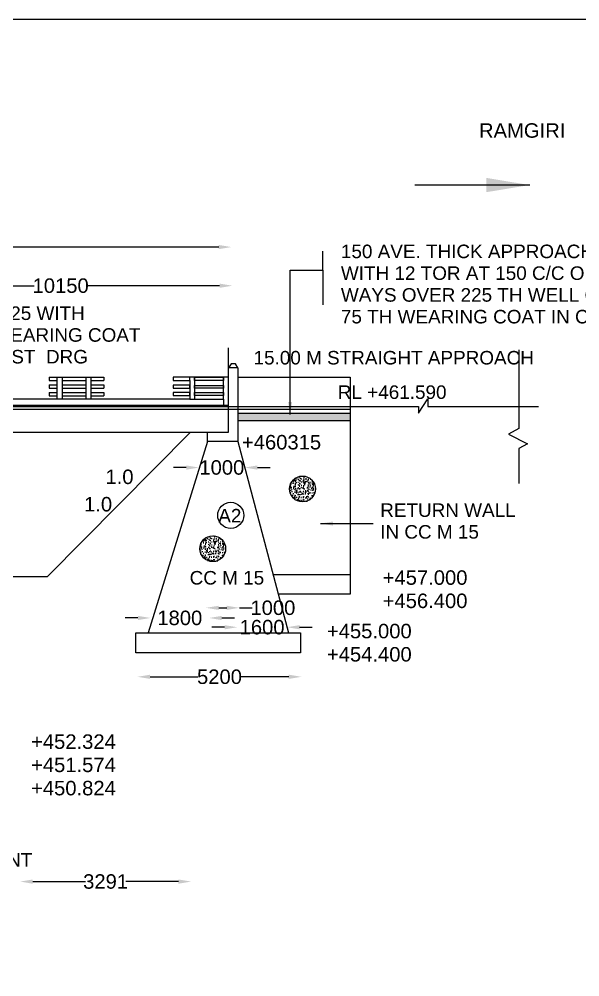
# Model space of a CAD drawing. Header units: millimetres. Extents: x 5124 to 2373550, y 2311 to 44315924.
# Drawn here: x 2368510 to 2370061, y 44313277 to 44315924 of the extents above; entities that cross this region are included whole.
import ezdxf

# ---------------------------------------------------------------- set-up
doc = ezdxf.new("R2010")
doc.units = ezdxf.units.MM
doc.header["$MEASUREMENT"] = 0
for name, color, linetype in [('DIMENSION', 7, 'Continuous'), ('DRAWING', 7, 'Continuous'), ('TEXT', 7, 'Continuous')]:
    doc.layers.add(name, color=color, linetype=linetype)
doc.styles.get("Standard").update_dxf_attribs({"font": 'arial.ttf', "height": 40})
doc.dimstyles.get("Standard").update_dxf_attribs({"dimtxt": 40, "dimasz": 35, "dimexe": 0.18, "dimexo": 0.0625, "dimgap": 0.09, "dimtad": 0, "dimdec": 0, "dimzin": 0, "dimdsep": 46, "dimtxsty": 'Standard', "dimcen": 0.09, "dimse1": 1, "dimse2": 1, "dimadec": 0, "dimazin": 0, "dimtfac": 1, "dimtdec": 0, "dimtofl": 0, "dimtmove": 0, "dimatfit": 3, "dimfxl": 1, "dimtolj": 1, "dimtzin": 0, "dimarcsym": 0})

# ---------------------------------------------------------------- blocks, each defined once
blk = doc.blocks.new('*D53')
at = {"layer": 'Defpoints', "color": 0, "transparency": 16777216}
for p in [(2365302.2, 44315300.7), (2369097.3, 44315298.6), (2369097.3, 44315294.3)]:
    blk.add_point(p, dxfattribs=at)
at = {"layer": 'DRAWING', "color": 0, "lineweight": -2, "transparency": 16777216}
for p, q in [((2365337.2, 44315294.3), (2366856.4, 44315294.3)), ((2369062.3, 44315294.3), (2367543.1, 44315294.3))]:
    blk.add_line(p, q, dxfattribs=at)
at = {"layer": 'DRAWING', "color": 0, "transparency": 16777216}
for points in [[(2365337.2, 44315300.1), (2365337.2, 44315288.5), (2365302.2, 44315294.3)], [(2369062.3, 44315300.1), (2369062.3, 44315288.5), (2369097.3, 44315294.3)]]:
    blk.add_solid(points, dxfattribs=at)
at = {"layer": 'DRAWING', "color": 0, "transparency": 16777216, "insert": (2367199.8, 44315294.3), "char_height": 40, "attachment_point": 5}
blk.add_mtext('\\A1;4 SPANS OF 10.150 M C/C ', dxfattribs=at)
blk = doc.blocks.new('*D64')
at = {"layer": 'Defpoints', "color": 0, "transparency": 16777216}
for p in [(2368149.8, 44315187.4), (2369099.5, 44315187.4), (2369099.5, 44315187.4)]:
    blk.add_point(p, dxfattribs=at)
at = {"layer": 'DRAWING', "color": 0, "lineweight": -2, "transparency": 16777216}
for p, q in [((2368184.8, 44315187.4), (2368551.2, 44315187.4)), ((2369064.5, 44315187.4), (2368698.1, 44315187.4))]:
    blk.add_line(p, q, dxfattribs=at)
at = {"layer": 'DRAWING', "color": 0, "transparency": 16777216}
for points in [[(2368184.8, 44315193.2), (2368184.8, 44315181.5), (2368149.8, 44315187.4)], [(2369064.5, 44315193.2), (2369064.5, 44315181.5), (2369099.5, 44315187.4)]]:
    blk.add_solid(points, dxfattribs=at)
at = {"layer": 'DRAWING', "color": 0, "transparency": 16777216, "insert": (2368624.6, 44315187.4), "char_height": 40, "attachment_point": 5}
blk.add_mtext('\\A1;10150', dxfattribs=at)
blk = doc.blocks.new('*D71')
at = {"layer": 'Defpoints', "color": 0, "transparency": 16777216}
for p in [(2368512.5, 44313541.3), (2368985.5, 44313541.3), (2368985.5, 44313540.3)]:
    blk.add_point(p, dxfattribs=at)
at = {"layer": 'DIMENSION', "color": 0, "lineweight": -2, "transparency": 16777216}
for p, q in [((2368547.5, 44313540.3), (2368693, 44313540.3)), ((2368950.5, 44313540.3), (2368804.9, 44313540.3))]:
    blk.add_line(p, q, dxfattribs=at)
at = {"layer": 'DIMENSION', "color": 0, "transparency": 16777216}
for points in [[(2368547.5, 44313546.1), (2368547.5, 44313534.4), (2368512.5, 44313540.3)], [(2368950.5, 44313546.1), (2368950.5, 44313534.4), (2368985.5, 44313540.3)]]:
    blk.add_solid(points, dxfattribs=at)
at = {"layer": 'DIMENSION', "color": 0, "transparency": 16777216, "insert": (2368749, 44313540.3), "char_height": 40, "attachment_point": 5}
blk.add_mtext('\\A1;3291', dxfattribs=at)
blk = doc.blocks.new('*D75')
at = {"layer": 'Defpoints', "color": 0, "transparency": 16777216}
for p in [(2368837.2, 44314110.1), (2369290.9, 44314110.1), (2369290.9, 44314106.3)]:
    blk.add_point(p, dxfattribs=at)
at = {"layer": 'DIMENSION', "color": 0, "lineweight": -2, "transparency": 16777216}
for p, q in [((2368872.2, 44314106.3), (2369004.3, 44314106.3)), ((2369255.9, 44314106.3), (2369123.8, 44314106.3))]:
    blk.add_line(p, q, dxfattribs=at)
at = {"layer": 'DIMENSION', "color": 0, "transparency": 16777216}
for points in [[(2368872.2, 44314112.2), (2368872.2, 44314100.5), (2368837.2, 44314106.3)], [(2369255.9, 44314112.2), (2369255.9, 44314100.5), (2369290.9, 44314106.3)]]:
    blk.add_solid(points, dxfattribs=at)
at = {"layer": 'DIMENSION', "color": 0, "transparency": 16777216, "insert": (2369064.1, 44314106.3), "char_height": 40, "attachment_point": 5}
blk.add_mtext('\\A1;5200', dxfattribs=at)
blk = doc.blocks.new('*D78')
at = {"layer": 'Defpoints', "color": 0, "transparency": 16777216}
for p in [(2369027, 44314287.1), (2369119.1, 44314297), (2369119.1, 44314287.1)]:
    blk.add_point(p, dxfattribs=at)
at = {"layer": 'DIMENSION', "color": 0, "lineweight": -2, "transparency": 16777216}
for p, q in [((2369062, 44314297), (2369084.1, 44314297)), ((2369119.1, 44314297), (2369154.1, 44314297))]:
    blk.add_line(p, q, dxfattribs=at)
at = {"layer": 'DIMENSION', "color": 0, "transparency": 16777216}
for points in [[(2369062, 44314302.8), (2369062, 44314291.2), (2369027, 44314297)], [(2369084.1, 44314302.8), (2369084.1, 44314291.2), (2369119.1, 44314297)]]:
    blk.add_solid(points, dxfattribs=at)
at = {"layer": 'DIMENSION', "color": 0, "transparency": 16777216, "insert": (2369211.9, 44314297), "char_height": 40, "attachment_point": 5}
blk.add_mtext('\\A1;1000', dxfattribs=at)
blk = doc.blocks.new('*D79')
at = {"layer": 'Defpoints', "color": 0, "transparency": 16777216}
for p in [(2369113.3, 44314241.9), (2369250.7, 44314243.4), (2369250.7, 44314243.4)]:
    blk.add_point(p, dxfattribs=at)
at = {"layer": 'DIMENSION', "color": 0, "lineweight": -2, "transparency": 16777216}
for p, q in [((2369078.3, 44314243.4), (2369043.3, 44314243.4)), ((2369285.7, 44314243.4), (2369320.7, 44314243.4))]:
    blk.add_line(p, q, dxfattribs=at)
at = {"layer": 'DIMENSION', "color": 0, "transparency": 16777216}
for points in [[(2369078.3, 44314249.2), (2369078.3, 44314237.6), (2369113.3, 44314243.4)], [(2369285.7, 44314249.2), (2369285.7, 44314237.6), (2369250.7, 44314243.4)]]:
    blk.add_solid(points, dxfattribs=at)
at = {"layer": 'DIMENSION', "color": 0, "transparency": 16777216, "insert": (2369182, 44314243.4), "char_height": 40, "attachment_point": 5}
blk.add_mtext('\\A1;1600', dxfattribs=at)
blk = doc.blocks.new('*D80')
at = {"layer": 'Defpoints', "color": 0, "transparency": 16777216}
for p in [(2368873.2, 44314269), (2369035.3, 44314261.6), (2368873.2, 44314249.5)]:
    blk.add_point(p, dxfattribs=at)
at = {"layer": 'DIMENSION', "color": 0, "lineweight": -2, "transparency": 16777216}
for p, q in [((2368838.2, 44314269), (2368803.2, 44314269)), ((2369070.3, 44314269), (2369105.3, 44314269))]:
    blk.add_line(p, q, dxfattribs=at)
at = {"layer": 'DIMENSION', "color": 0, "transparency": 16777216}
for points in [[(2368838.2, 44314274.8), (2368838.2, 44314263.1), (2368873.2, 44314269)], [(2369070.3, 44314274.8), (2369070.3, 44314263.1), (2369035.3, 44314269)]]:
    blk.add_solid(points, dxfattribs=at)
at = {"layer": 'DIMENSION', "color": 0, "transparency": 16777216, "insert": (2368954.3, 44314269), "char_height": 40, "attachment_point": 5}
blk.add_mtext('\\A1;1800', dxfattribs=at)
blk = doc.blocks.new('*D156')
at = {"layer": 'Defpoints', "color": 0, "transparency": 16777216}
for p in [(2369007.3, 44314681.5), (2369133.9, 44314684.8), (2369133.9, 44314684.8)]:
    blk.add_point(p, dxfattribs=at)
at = {"layer": 'DIMENSION', "color": 0, "lineweight": -2, "transparency": 16777216}
for p, q in [((2368972.3, 44314684.8), (2368937.3, 44314684.8)), ((2369168.9, 44314684.8), (2369203.9, 44314684.8))]:
    blk.add_line(p, q, dxfattribs=at)
at = {"layer": 'DIMENSION', "color": 0, "transparency": 16777216}
for points in [[(2368972.3, 44314690.6), (2368972.3, 44314678.9), (2369007.3, 44314684.8)], [(2369168.9, 44314690.6), (2369168.9, 44314678.9), (2369133.9, 44314684.8)]]:
    blk.add_solid(points, dxfattribs=at)
at = {"layer": 'DIMENSION', "color": 0, "transparency": 16777216, "insert": (2369070.6, 44314684.8), "char_height": 40, "attachment_point": 5}
blk.add_mtext('\\A1;1000', dxfattribs=at)

msp = doc.modelspace()

# ---------------------------------------------------------------- hatches: boundary and pattern name
at = {"layer": 'DRAWING'}
h = msp.add_hatch(dxfattribs=at)
h.set_pattern_fill('GRAVEL', color=256, scale=15, style=0)
h.set_pattern_definition([(228.0128, (10.8, 15), (-119.999973482372, -135.00002012411), [2.01804, -199.78632]), (184.9697, (9.45, 13.5), (180.0000157727645, 14.999869605106), [3.46302, -342.838875]), (132.5104, (6, 13.2), (149.999860775202, -165.000130108068), [2.44182, -241.74048]), (267.2737, (0.15, 9.45), (14.999940265908, 300.000004424602), [3.15357, -312.20337]), (292.8337, (0, 6.3), (-75.000148581557, 179.999946176667), [3.092325, -306.140595]), (357.2737, (1.2, 3.45), (-300.000004424602, 14.999940265908), [3.15357, -312.20337]), (37.6942, (4.35, 3.3), (-195.0001101842696, -149.999856077408), [4.170435, -412.872735]), (72.2553, (7.65, 5.85), (105.000161440581, 329.999943468588), [3.93732, -389.794815]), (121.4296, (8.85, 9.6), (-120.000123512646, 194.999925547389), [3.16425, -313.261095]), (175.2364, (7.2, 12.3), (165.000014194794, -14.99987298992), [3.61248, -177.011445]), (222.3974, (3.6, 12.6), (-180.0001102660985, -164.999881230212), [4.67172, -462.500625]), (138.8141, (15, 9.3), (-105.000044202086, 89.99995970014), [1.594515, -157.85766]), (171.4692, (13.8, 10.35), (194.999974272227, -30.000118650597), [3.033555, -300.322665]), (225, (10.8, 10.8), (-2e-15, -15.0000046417), [2.121315, -19.09188]), (203.1986, (9.75, 12.6), (74.99999596001, 30.00001987897), [1.14237, -113.094225]), (291.8014, (8.7, 12.15), (-14.99999865751, 45.00000409516), [1.615545, -79.16193]), (30.9638, (9.3, 10.65), (44.99997033432, 30.00003725311), [2.623935, -84.840345]), (161.5651, (11.55, 12), (30.0000065189, -14.99997604834), [1.897365, -45.536805]), (16.3895, (0, 12.15), (150.00003297618, 44.99989064727), [2.658, -263.142675]), (70.3462, (2.55, 12.9), (-59.999928710576, -165.000032034093), [2.229915, -220.76112]), (293.1986, (11.55, 15), (-30.00001987897, 74.99999596001), [2.284725, -111.95187]), (343.6105, (12.45, 12.9), (-150.00003297618, 44.99989064727), [2.658, -263.142675]), (339.444, (0, 2.85), (-75.000027668136, 29.999939946324), [2.5632, -125.59686]), (294.7751, (2.4, 1.95), (-74.999882838678, 165.000051327587), [2.14767, -212.619645]), (66.8014, (11.7, 0), (30.00001987897, 74.99999596001), [2.284725, -111.95187]), (17.354, (12.6, 2.1), (-195.000030286452, -59.999917533887), [2.514465, -248.93136]), (69.444, (4.35, 0), (-29.999939946324, -75.000027668136), [1.2816, -126.87846]), (101.3099, (10.8, 0), (-14.99996448242, 60.00001128346), [0.76485, -75.720435]), (165.9638, (10.65, 0.75), (45.00000818985, -14.99997086042), [3.092325, -58.75425]), (186.009, (7.65, 1.5), (149.99999626359, 14.999989762228), [2.86575, -283.708845]), (303.6901, (9.3, 9.3), (-15.0000200176, 29.99999336657), [2.16333, -51.919935]), (353.1572, (10.5, 7.5), (254.999990482178, -30.0001199688714), [3.77691, -373.913445]), (60.9454, (14.25, 7.05), (-60.00000040799, -105.000005768545), [1.54434, -152.89011]), (90, (15, 8.4), (-15, 15), [0.9, -14.1]), (120.2564, (7.35, 1.95), (59.99992330204, -105.00003683782), [2.08386, -206.3028]), (48.0128, (6.3, 3.75), (119.999973482372, 135.00002012411), [4.03608, -197.76828]), (0, (9, 6.75), (15, 15), [3.9, -11.1]), (325.3048, (12.9, 6.75), (-149.999913884813, 105.000129143917), [2.37171, -234.79911]), (254.0546, (14.85, 5.4), (-14.99999833945, -60.00000189978), [2.18403, -107.01762]), (207.646, (14.25, 3.3), (-284.999937107694, -150.000115697538), [3.555975, -352.04211]), (175.4261, (11.1, 1.65), (-195.000008374682, 14.999922017416), [3.761985, -372.43611])])
h.paths.add_polyline_path([(2369425.4, 44314835.4), (2369114.7, 44314835.4), (2369114.7, 44314814.5), (2369425.4, 44314814.5)])
at = {"layer": 'TEXT'}
h = msp.add_hatch(dxfattribs=at)
h.set_pattern_fill('AR-CONC', color=256, scale=2.339326)
h.set_pattern_definition([(50, (2135947.518, 40164073.986), (16.7790516, -1.467976805), [1.754494255, -19.29943681]), (355, (2135947.518, 40164073.986), (-3.24584557, 17.5962237), [1.403595404, -15.43954945]), (100.45144446, (2135948.917, 40164073.864), (13.53320598, 16.128246715), [1.491090676, -16.40199744]), (46.1842, (2135947.518, 40164078.665), (24.96625045, -3.87203503), [2.63174138, -28.94915522]), (96.6356355, (2135949.6, 40164078.342), (21.86478686, 22.78780652), [2.23663728, -24.60301]), (351.184164, (2135947.518, 40164078.665), (21.86478685, 22.78780651), [2.1053931, -23.1593242]), (21, (2135949.858, 40164077.495), (13.96359992, -9.418567078), [1.754494255, -19.29943681]), (326, (2135949.858, 40164077.495), (5.69193803, 16.96362118), [1.403595404, -15.43954945]), (71.45144474, (2135951.021, 40164076.71), (19.65553778, 7.545054064), [1.49109063, -16.40199744]), (37.5, (2135947.518, 40164073.9865), (0.284458617, 7.78747139), [0, -15.252403394, 0, -15.673482016, 0, -15.49803259]), (7.5, (2135947.518, 40164073.9865), (6.15405323, 9.226574437), [0, -8.936224075, 0, -14.901504543, 0, -5.906797327]), (327.5, (2135942.3016, 40164073.9865), (12.487845303, -0.527631905), [0, -5.848314185, 0, -18.246740257, 0, -24.212020726]), (317.5, (2135939.962, 40164073.986), (13.642623787, 2.341781553), [0, -7.60280844, 0, -12.11770699, 0, -17.194043704])])
h.paths.add_polyline_path([(2369329.4, 44314625.6, 1), (2369258, 44314625.6, 1)])
h = msp.add_hatch(dxfattribs=at)
h.set_pattern_fill('AR-CONC', color=256, scale=2.339326)
h.set_pattern_definition([(50, (2135699.373, 40163908.887), (16.7790516, -1.467976805), [1.754494255, -19.29943681]), (355, (2135699.373, 40163908.887), (-3.24584557, 17.5962237), [1.403595404, -15.43954945]), (100.45144446, (2135700.772, 40163908.765), (13.53320598, 16.128246715), [1.491090676, -16.40199744]), (46.1842, (2135699.373, 40163913.566), (24.96625045, -3.87203503), [2.63174138, -28.94915522]), (96.6356355, (2135701.454, 40163913.243), (21.86478686, 22.78780652), [2.23663728, -24.60301]), (351.184164, (2135699.373, 40163913.566), (21.86478685, 22.78780651), [2.1053931, -23.1593242]), (21, (2135701.713, 40163912.396), (13.96359992, -9.418567078), [1.754494255, -19.29943681]), (326, (2135701.713, 40163912.396), (5.69193803, 16.96362118), [1.403595404, -15.43954945]), (71.45144474, (2135702.876, 40163911.612), (19.65553778, 7.545054064), [1.49109063, -16.40199744]), (37.5, (2135699.3733, 40163908.8875), (0.284458617, 7.78747139), [0, -15.252403394, 0, -15.673482016, 0, -15.49803259]), (7.5, (2135699.373, 40163908.8875), (6.15405323, 9.226574437), [0, -8.936224075, 0, -14.901504543, 0, -5.906797327]), (327.5, (2135694.1566, 40163908.8875), (12.487845303, -0.527631905), [0, -5.848314185, 0, -18.246740257, 0, -24.212020726]), (317.5, (2135691.817, 40163908.887), (13.642623787, 2.341781553), [0, -7.60280844, 0, -12.11770699, 0, -17.194043704])])
h.paths.add_polyline_path([(2369081.3, 44314460.5, 1), (2369009.8, 44314460.5, 1)])

# ---------------------------------------------------------------- linework, layer by layer
at = {"layer": 'DIMENSION'}
msp.add_lwpolyline([(2373550, 44308845.9), (2363777.7, 44308845.9), (2363777.7, 44315924.3), (2373550, 44315924.3)], close=True, dxfattribs=at)
for points in [[(2369349.8, 44315230.6), (2369349.8, 44315283.3)], [(2369349.8, 44315230.6), (2369349.8, 44315134.2)]]:
    msp.add_lwpolyline(points, dxfattribs=at)
at = {"layer": 'DRAWING'}
for points in [[(2365293.2, 44314873.9), (2365293.2, 44314782.7), (2369088.8, 44314782.7), (2369088.8, 44315015.5)], [(2369892.4, 44315010), (2369892.4, 44314792.8), (2369863.5, 44314777), (2369916.6, 44314750.2), (2369892.4, 44314737.2), (2369892.4, 44314640.6)], [(2369114.7, 44314960.2), (2369108.5, 44314971.2), (2369096.3, 44314971.2), (2369088.8, 44314960.2)], [(2369114.7, 44314960.2), (2369114.7, 44314757.2), (2369030.8, 44314757.2), (2369030.8, 44314782.3)], [(2369114.7, 44314960.2), (2369088.8, 44314960.2)], [(2368592.4, 44314934.7), (2368592.4, 44314925.4)], [(2368592.4, 44314934.7), (2368744.4, 44314934.7)], [(2368592.4, 44314925.4), (2368615.4, 44314925.4)], [(2368629, 44314925.4), (2368695.2, 44314925.4)], [(2368707.9, 44314925.4), (2368744.4, 44314925.4)], [(2368744.4, 44314934.7), (2368744.4, 44314925.4)], [(2369089.4, 44314934.5), (2368936.4, 44314934.5), (2368936.4, 44314925), (2368982, 44314925), (2368982, 44314934.5)], [(2368982, 44314925), (2368982, 44314874), (2369074.8, 44314874), (2369074.8, 44314934.5)], [(2368994.6, 44314934.5), (2368994.6, 44314874)], [(2369114.7, 44314934.5), (2369425.4, 44314934.5), (2369425.4, 44314334.7), (2369226.6, 44314334.7)], [(2368592.4, 44314913.8), (2368615.4, 44314913.8)], [(2368592.4, 44314913.8), (2368592.4, 44314904.6)], [(2368592.4, 44314904.6), (2368615.4, 44314904.6)], [(2368592.4, 44314891.9), (2368615.4, 44314891.9)], [(2368592.4, 44314891.9), (2368592.4, 44314882.6)], [(2368629, 44314913.8), (2368695.2, 44314913.8)], [(2368629, 44314904.6), (2368695.2, 44314904.6)], [(2368629, 44314891.9), (2368695.2, 44314891.9)], [(2368707.9, 44314913.8), (2368744.4, 44314913.8)], [(2368707.9, 44314904.6), (2368744.4, 44314904.6)], [(2368707.9, 44314891.9), (2368744.4, 44314891.9)], [(2368744.4, 44314913.8), (2368744.4, 44314904.6)], [(2368744.4, 44314891.9), (2368744.4, 44314882.7)], [(2364491.4, 44314853.2), (2364742.3, 44314853.2), (2364742.3, 44314873.7), (2364769.1, 44314832.6), (2364769.1, 44314853.2), (2369615, 44314853.2), (2369615, 44314835.3), (2369640.7, 44314875.2), (2369640.7, 44314853.7), (2369946.9, 44314853.7)], [(2368982, 44314873.9), (2365306.8, 44314873.9)], [(2368592.4, 44314882.6), (2368615.4, 44314882.6)], [(2368629, 44314882.6), (2368695.2, 44314882.6)], [(2368707.9, 44314882.7), (2368744.4, 44314882.7)], [(2369074.8, 44314874), (2369074.8, 44314857.6)], [(2365293.2, 44314857.6), (2369089.4, 44314857.6)], [(2365293.2, 44314846.3), (2369425.4, 44314846.3)], [(2369114.7, 44314835.4), (2369425.4, 44314835.4)], [(2369114.7, 44314814.5), (2369425.4, 44314814.5)], [(2365401.4, 44314782.7), (2365794.5, 44314383.2), (2368588, 44314383.2), (2368984.2, 44314782.7)], [(2369030.8, 44314757.2), (2368866.4, 44314227.7)], [(2369114.7, 44314757.2), (2369254.9, 44314227.7)], [(2369425.4, 44314388.2), (2369212.4, 44314388.2)]]:
    msp.add_lwpolyline(points, dxfattribs=at)
for points in [[(2368615.4, 44314934.7), (2368629, 44314934.7), (2368629, 44314873.9), (2368615.4, 44314873.9)], [(2368695.2, 44314934.7), (2368707.9, 44314934.7), (2368707.9, 44314873.9), (2368695.2, 44314873.9)], [(2368994.6, 44314934.5), (2369074.8, 44314934.5), (2369074.8, 44314925.4), (2368994.6, 44314925.4)], [(2368982, 44314912.5), (2368936.4, 44314912.5), (2368936.4, 44314904), (2368982, 44314904)], [(2368982, 44314892.1), (2368936.4, 44314892.1), (2368936.4, 44314883.7), (2368982, 44314883.7)], [(2368994.6, 44314911.5), (2369074.8, 44314911.5), (2369074.8, 44314904.2), (2368994.6, 44314904.2)], [(2368994.6, 44314892.1), (2369074.8, 44314892.1), (2369074.8, 44314883.7), (2368994.6, 44314883.7)], [(2368832.7, 44314227.7), (2369288.7, 44314227.7), (2369288.7, 44314172.7), (2368832.7, 44314172.7)]]:
    msp.add_lwpolyline(points, close=True, dxfattribs=at)
at = {"layer": 'TEXT'}
for centre, radius in [((2369293.7, 44314625.6), 35.7), ((2369095.2, 44314552.7), 36), ((2369045.5, 44314460.5), 35.7)]:
    msp.add_circle(centre, radius, dxfattribs=at)

# ---------------------------------------------------------------- texts
at = {"layer": 'DIMENSION'}
for s, p in [('RAMGIRI', (2369782.2, 44315596.5)), ('+460315', (2369126.3, 44314734.9)), ('1.0', (2368748.6, 44314639.2)), ('1.0', (2368689.4, 44314563.5)), ('+457.000', (2369515.7, 44314360.7)), ('+456.400', (2369515.7, 44314296.4)), ('+455.000', (2369361.4, 44314212.8)), ('+454.400', (2369361.4, 44314148.6)), ('+452.324', (2368542.7, 44313907.2)), ('+451.574', (2368542.7, 44313843)), ('+450.824', (2368542.7, 44313778.7))]:
    msp.add_text(s, height=40, dxfattribs=at).set_placement(p)
at = {"layer": 'TEXT'}
for s, height, p in [('150 AVE. THICK APPROACH SLAB IN RCC M30 GRADE ', 37.429, (2369400.1, 44315263.6)), ('WITH 12 TOR AT 150 C/C ON TOP AND BOTTOM IN BOTH W', 37.429, (2369400.1, 44315203.5)), ('WAYS OVER 225 TH WELL COMPACTED GRAVEL WITH ', 37.429, (2369400.1, 44315143.3)), ('RCC DECK SLAB IN M 25 WITH ', 37.429, (2367924.5, 44315092.7)), ('75 TH WEARING COAT IN CC 30 ON TOP OF SLAB ', 37.429, (2369400.1, 44315083.2)), ('75 THICK AVERAGE WEARING COAT ', 37.429, (2367924.5, 44315032.6)), ('IN CC M30 AS PER MOST  DRG', 37.429, (2367924.5, 44314972.5)), ('15.00 M STRAIGHT APPROACH ', 37.429, (2369158.4, 44314969.7)), ('RL +461.590', 37.429, (2369391.5, 44314874.5)), ('RETURN WALL ', 37.429, (2369508.9, 44314548.4)), ('A2', 37.43, (2369060.8, 44314533)), ('IN CC M 15 ', 37.429, (2369508.9, 44314488.3)), ('CC M 15 ', 37.43, (2368981.5, 44314361.4)), ('ON EITHER SIDE AS PER AGREEMENT ', 37.429, (2367572.9, 44313581.7))]:
    msp.add_text(s, height=height, dxfattribs=at).set_placement(p)

# ---------------------------------------------------------------- dimensions: what is measured, and where the dimension line sits
at = {"layer": 'DIMENSION'}
for base, p1, p2, text, picture, middle in [((2369133.9, 44314684.8), (2369007.3, 44314681.5), (2369133.9, 44314684.8), '1000', '*D156', (2369070.6, 44314684.8)), ((2369119.1, 44314297), (2369027, 44314287.1), (2369119.1, 44314287.1), '1000', '*D78', (2369211.9, 44314297)), ((2368873.2, 44314269), (2369035.3, 44314261.6), (2368873.2, 44314249.5), '1800', '*D80', (2368954.3, 44314269)), ((2369250.7, 44314243.4), (2369113.3, 44314241.9), (2369250.7, 44314243.4), '1600', '*D79', (2369182, 44314243.4)), ((2369290.9, 44314106.3), (2368837.2, 44314110.1), (2369290.9, 44314110.1), '5200', '*D75', (2369064.1, 44314106.3)), ((2368985.5, 44313540.3), (2368512.5, 44313541.3), (2368985.5, 44313541.3), '3291', '*D71', (2368749, 44313540.3))]:
    dim = msp.add_linear_dim(base=base, p1=p1, p2=p2, text=text, dimstyle='Standard', dxfattribs=at)
    dim.commit()
    dim.dimension.update_dxf_attribs({"geometry": picture, "text_midpoint": middle})
at = {"layer": 'DRAWING'}
for base, p1, p2, text, picture, middle in [((2369097.3, 44315294.3), (2365302.2, 44315300.7), (2369097.3, 44315298.6), '4 SPANS OF 10.150 M C/C ', '*D53', (2367199.8, 44315294.3)), ((2369099.5, 44315187.4), (2368149.8, 44315187.4), (2369099.5, 44315187.4), '10150', '*D64', (2368624.6, 44315187.4))]:
    dim = msp.add_linear_dim(base=base, p1=p1, p2=p2, text=text, dimstyle='Standard', dxfattribs=at)
    dim.commit()
    dim.dimension.update_dxf_attribs({"geometry": picture, "text_midpoint": middle})

# ---------------------------------------------------------------- leaders
at = {"layer": 'DIMENSION'}
for points, override in [([(2369922.4, 44315465.7), (2369604.8, 44315465.7)], {"dimasz": 120, "dimgap": 0.09, "dimtad": 0}), ([(2369259.5, 44314831.3), (2369259.5, 44315230.6), (2369349.8, 44315230.6)], {"dimgap": 0.09, "dimtad": 0}), ([(2369343.5, 44314530), (2369489.8, 44314530)], {"dimgap": 0.09, "dimtad": 0})]:
    msp.add_leader(points, dimstyle='Standard', override=override, dxfattribs=at)

doc.saveas('drawing.dxf')
